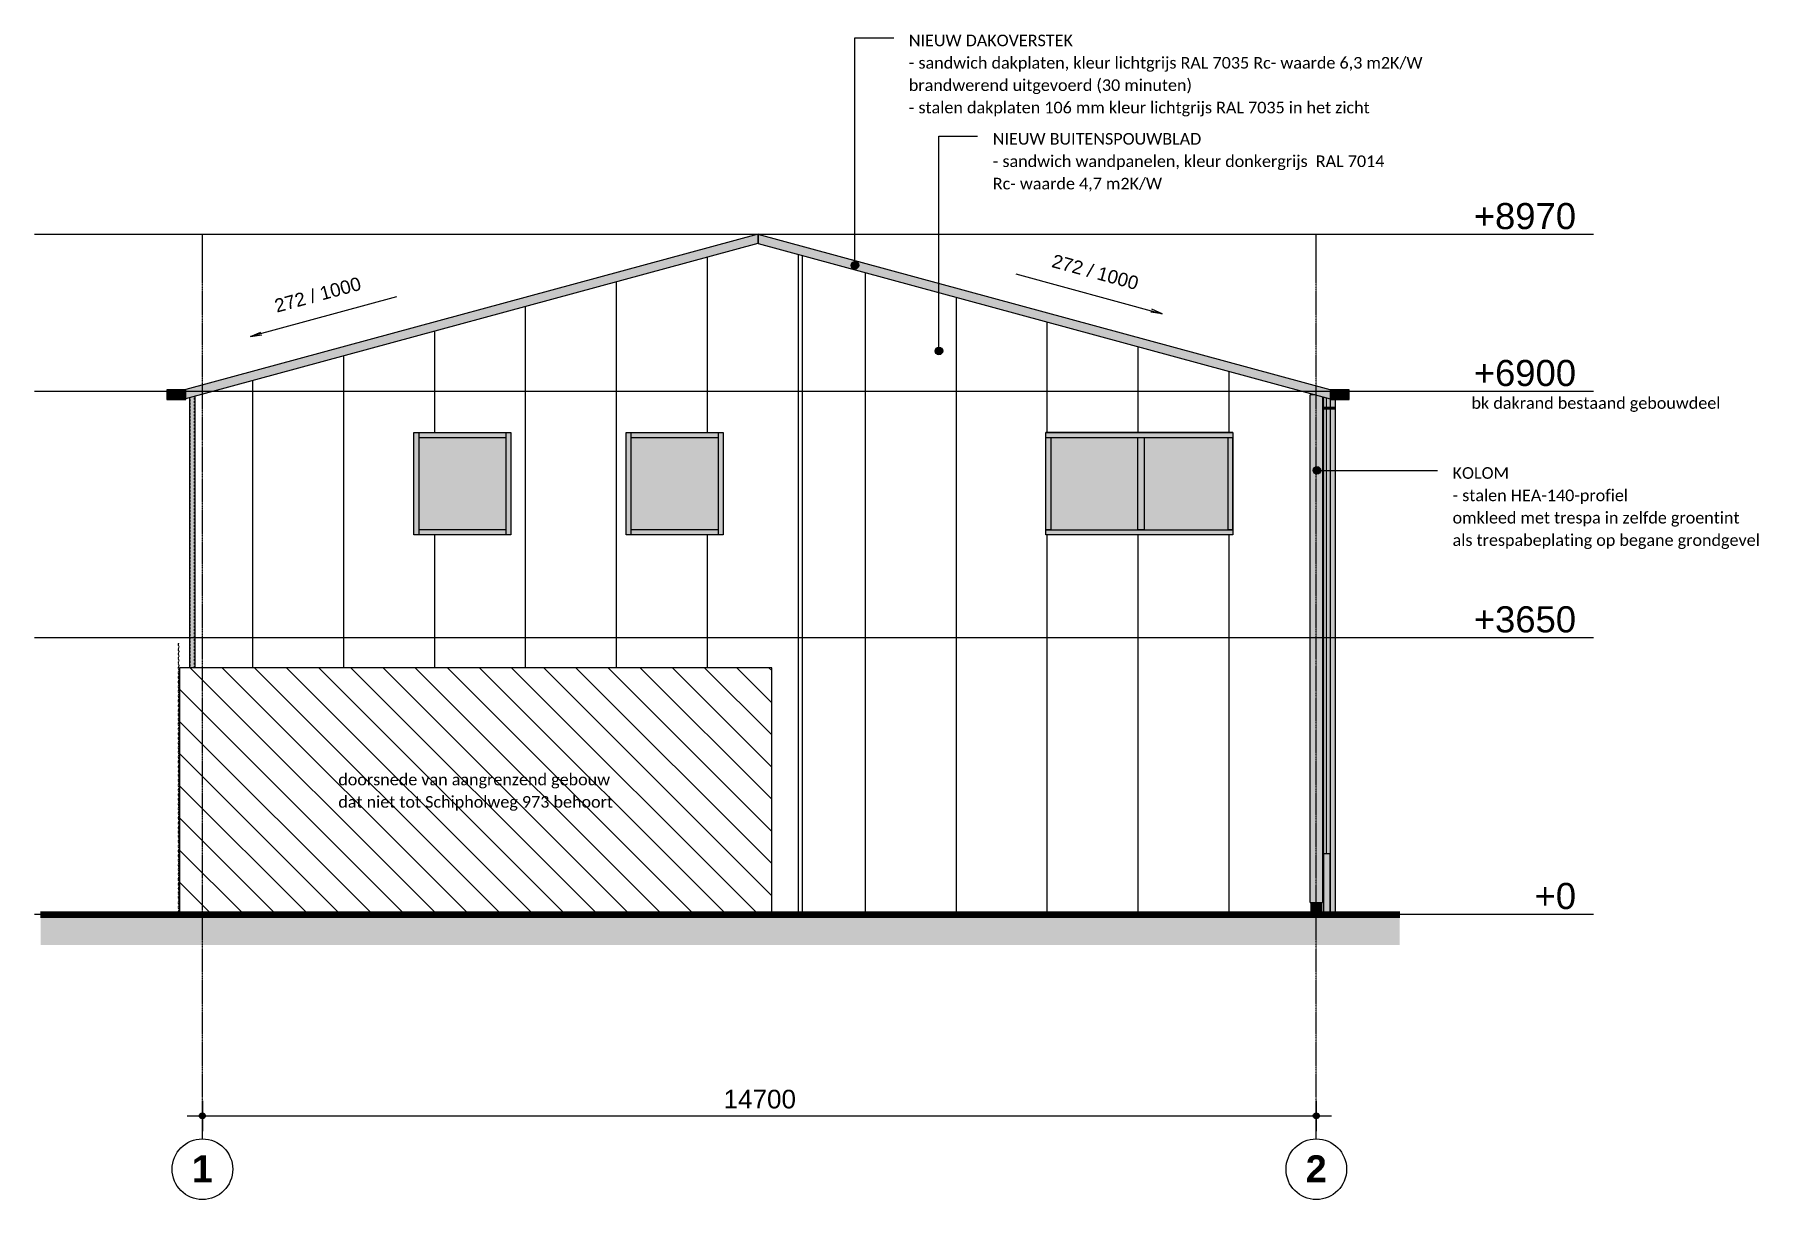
# Model space of a CAD drawing. Header units: millimetres. Extents: x 48682 to 485846, y -7071 to 11878.
# Drawn here: x 122932 to 145683, y -3767 to 11604 of the extents above; entities that cross this region are included whole.
import ezdxf

# ---------------------------------------------------------------- set-up
doc = ezdxf.new("R2010")
doc.units = ezdxf.units.MM
for name, pattern in [('Dash', [6.35, 3.175, -3.175]), ('Grid Line', [22.225, 12.7, -3.175, 3.175, -3.175]), ('Hidden', [4, 2, -2]), ('levels', [12, 10, -1, 0, -1])]:
    doc.linetypes.add(name, pattern=pattern)
for name, color, linetype, lineweight in [('A-ANNO-DIMS', 211, 'Continuous', 9), ('A-ANNO-DIMS-100', 211, 'Continuous', 9), ('A-DETL', 90, 'Continuous', 13), ('A-DETL-GENF', 92, 'Continuous', 13), ('A-DOOR', 31, 'Continuous', 18), ('A-DOOR-GLAZ', 31, 'Continuous', 13), ('A-FLOR', 192, 'Continuous', 18), ('A-FLOR-LEVL', 51, 'Continuous', 9), ('A-GLAZ-CWMG', 51, 'Continuous', 13), ('A-WALL', 113, 'Continuous', 13), ('A-WALL-PATT', 111, 'Continuous', 13), ('C-TOPO', 7, 'Continuous', 13), ('E-LITE-EQPM', 33, 'Continuous', 13), ('G-ANNO-DIMS', 111, 'Continuous', 9), ('G-ANNO-TEXT', 231, 'Continuous', 9), ('I-WALL', 2, 'Continuous', 13), ('L-SITE', 91, 'Continuous', 13), ('S-COLS', 52, 'Continuous', 18), ('S-COLS-HDLN', 52, 'Hidden', 9), ('S-GRID', 1, 'Continuous', 9), ('S-GRID-IDEN', 1, 'Continuous', 18)]:
    doc.layers.add(name, color=color, linetype=linetype, lineweight=lineweight)
doc.styles.add('Arial', font='arial.ttf', dxfattribs={"height": 177.035928})
doc.styles.add('Arial_1', font='arial.ttf', dxfattribs={"height": 245.883234})
doc.styles.add('Arial_2', font='arial.ttf', dxfattribs={"height": 344.236527})
doc.styles.add('Arial_B', font='', dxfattribs={"height": 355.164671})
doc.styles.add('Calibri', font='calibri.ttf', dxfattribs={"height": 153.100159})
doc.styles.get('Arial_B').set_extended_font_data('Arial', bold=True)
doc.dimstyles.new('2_5mm', dxfattribs={"dimscale": 304.8, "dimtxt": 250, "dimasz": 0.918635, "dimexe": 0.656168, "dimexo": 0.0625, "dimgap": 0.082021, "dimtad": 1, "dimdec": 4, "dimzin": 0, "dimdsep": 46, "dimtxsty": 'Arial_1', "dimblk1": 'DOTSMALL', "dimblk2": 'DOTSMALL', "dimsah": 1, "dimcen": 0.09, "dimdle": 0.656168, "dimazin": 0, "dimtfac": 1, "dimtdec": 4, "dimtix": 1, "dimtmove": 0, "dimatfit": 3, "dimfxl": 0.656168, "dimfxlon": 1, "dimtvp": 1, "dimtolj": 1, "dimtzin": 0, "dimlwd": 13, "dimlwe": 13, "dimarcsym": 2})
pattern_1 = [(90, (133012.5, 0), (-1200, 7e-14), [])]

# ---------------------------------------------------------------- blocks, each defined once
blk = doc.blocks.new('300_28_ISR_kolom_buis - ø70x3_6 2-8360458-200_voor')
at = {"layer": 'S-COLS-HDLN', "linetype": 'Continuous', "lineweight": 18}
h = blk.add_hatch(color=256, dxfattribs=at)
h.paths.add_polyline_path([(78066, 5), (78069, 5), (78069, 6667), (78014, 6667), (78014, 800), (78064, 800), (78064, 5)], flags=0)
h.paths.add_polyline_path([(78031, 6687), (78069, 6687), (78069, 6790), (78067, 6790), (78066, 6795), (78014, 6810), (78014, 6687), (78031, 6687)], flags=0)
at = {"layer": 'A-DETL', "lineweight": 18}
for p, q in [((78014, 6810), (78014, 6687)), ((78014, 6667), (78014, 800))]:
    blk.add_line(p, q, dxfattribs=at)
at = {"layer": 'S-COLS', "linetype": 'Hidden', "lineweight": 9}
for p, q in [((78017, 6687), (78017, 6809)), ((78017, 800), (78017, 6667))]:
    blk.add_line(p, q, dxfattribs=at)
blk = doc.blocks.new('300_28_ISR_kolom_buis - ø70x3_6 2-8363247-200_voor')
at = {"layer": 'S-COLS-HDLN', "linetype": 'Continuous', "lineweight": 18}
blk.add_hatch(color=256, dxfattribs=at).paths.add_polyline_path([(63045, 3250), (63084, 3250), (63084, 6832), (63014, 6813), (63014, 3250), (63040, 3250)], flags=0)
at = {"layer": 'A-DETL', "lineweight": 18}
blk.add_line((63014, 6813), (63014, 3250), dxfattribs=at)
at = {"layer": 'S-COLS', "linetype": 'Hidden', "lineweight": 9}
for p, q in [((63080, 3250), (63080, 6831)), ((63017, 6814), (63017, 3250))]:
    blk.add_line(p, q, dxfattribs=at)
blk = doc.blocks.new('300_28_ISR_kolom_buis - ø70x3_6 2-V12-200_voor')
at = {"layer": 'S-COLS-HDLN', "linetype": 'Continuous', "lineweight": 18}
blk.add_hatch(color=256, dxfattribs=at).paths.add_polyline_path([(78073, 5), (78139, 5), (78139, 6790), (78069, 6790), (78069, 6687), (78138, 6687), (78137, 6667), (78069, 6667), (78069, 5), (78073, 5)], flags=0)
at = {"layer": 'A-DETL', "lineweight": 18}
for p, q in [((78069, 6790), (78069, 6687)), ((78069, 6667), (78069, 5)), ((78139, 5), (78139, 6790))]:
    blk.add_line(p, q, dxfattribs=at)
at = {"layer": 'S-COLS', "linetype": 'Hidden', "lineweight": 9}
for p, q in [((78072, 6687), (78072, 6790)), ((78072, 5), (78072, 6667)), ((78135, 6790), (78135, 6687)), ((78135, 6667), (78135, 5))]:
    blk.add_line(p, q, dxfattribs=at)
blk = doc.blocks.new('300_90_VAE_parkeerplek - 2500x5000-7977994-200_voor')
at = {"layer": 'L-SITE'}
for points in [[(78075, 2), (78985, 2), (78985, 5), (76884, 5), (76884, 2), (78005, 2)], [(78985, 0), (78985, 2), (76884, 2), (76884, 0), (78425, 0)]]:
    blk.add_hatch(color=256, dxfattribs=at).paths.add_polyline_path(points, flags=0)
at = {"layer": 'A-DETL', "lineweight": 18}
for p, q in [((76884, 5), (78985, 5)), ((76884, 5), (76884, 2)), ((78985, 2), (76884, 2)), ((76884, 2), (78985, 2)), ((76884, 0), (76884, 2)), ((78985, 0), (76884, 0))]:
    blk.add_line(p, q, dxfattribs=at)
blk = doc.blocks.new('300_28_ISR_kolom_HE - HEA140-8707408-200_voor')
at = {"layer": 'S-COLS'}
blk.add_hatch(color=256, dxfattribs=at).paths.add_polyline_path([(77954, 5), (77954, 150), (77814, 150), (77814, 5), (77864, 5)], flags=0)
at = {"layer": 'A-DETL', "lineweight": 18}
for p, q in [((77814, 5), (77814, 150)), ((77954, 150), (77954, 5))]:
    blk.add_line(p, q, dxfattribs=at)
at = {"layer": 'S-COLS', "linetype": 'Hidden', "lineweight": 9}
for p, q in [((77881, 5), (77881, 150)), ((77886, 150), (77886, 5))]:
    blk.add_line(p, q, dxfattribs=at)
blk = doc.blocks.new('200_VAE_63_spotlamp - rond-8711555-200_voor')
at = {"layer": 'E-LITE-EQPM'}
blk.add_hatch(color=256, dxfattribs=at).paths.add_polyline_path([(78138, 6667), (78138, 6687), (77978, 6687), (77978, 6667), (78075, 6667)], flags=0)
for p, q in [((77978, 6687), (78138, 6687)), ((77978, 6667), (77978, 6687)), ((77978, 6667), (78138, 6667)), ((78138, 6667), (78138, 6687))]:
    blk.add_line(p, q, dxfattribs=at)
blk = doc.blocks.new('Rectangular Mullion - 32_links_67x100-8754318-200_voor')
at = {"layer": 'A-GLAZ-CWMG'}
blk.add_hatch(color=256, dxfattribs=at).paths.add_polyline_path([(67189, 5002), (67189, 5069), (66043, 5069), (66043, 5002)], flags=0)
for p, q in [((66043, 5002), (66043, 5069)), ((67189, 5069), (66043, 5069)), ((67189, 5069), (67189, 5002)), ((67189, 5002), (66043, 5002))]:
    blk.add_line(p, q, dxfattribs=at)
blk = doc.blocks.new('Rectangular Mullion - 32_rechts_67x100-8754346-200_voor')
at = {"layer": 'A-GLAZ-CWMG'}
blk.add_hatch(color=256, dxfattribs=at).paths.add_polyline_path([(67256, 5002), (67256, 6352), (67189, 6352), (67189, 5002)], flags=0)
for p, q in [((67189, 6352), (67256, 6352)), ((67189, 6352), (67189, 5002)), ((67256, 6352), (67256, 5002)), ((67256, 5002), (67189, 5002))]:
    blk.add_line(p, q, dxfattribs=at)
blk = doc.blocks.new('Rectangular Mullion - 32_links_67x100-8754347-200_voor')
at = {"layer": 'A-GLAZ-CWMG'}
blk.add_hatch(color=256, dxfattribs=at).paths.add_polyline_path([(66043, 5002), (66043, 6352), (65976, 6352), (65976, 5002)], flags=0)
for p, q in [((65976, 6352), (66043, 6352)), ((65976, 5002), (65976, 6352)), ((66043, 5002), (66043, 6352)), ((66043, 5002), (65976, 5002))]:
    blk.add_line(p, q, dxfattribs=at)
blk = doc.blocks.new('32_DO_glas - 01-8754345-200_voor')
at = {"layer": 'A-DOOR-GLAZ'}
blk.add_hatch(color=256, dxfattribs=at).paths.add_polyline_path([(66043, 5069), (67189, 5069), (67189, 6285), (66043, 6285), (66043, 5456)], flags=0)
blk = doc.blocks.new('Rectangular Mullion - 32_rechts_67x100-8640298-200_voor')
at = {"layer": 'A-GLAZ-CWMG'}
blk.add_hatch(color=256, dxfattribs=at).paths.add_polyline_path([(76744, 6285), (76784, 6285), (76784, 6352), (75571, 6352), (75571, 6285)], flags=0)
for p, q in [((76784, 6352), (75571, 6352)), ((75571, 6285), (76784, 6285)), ((76784, 6352), (76784, 6285))]:
    blk.add_line(p, q, dxfattribs=at)
blk = doc.blocks.new('Rectangular Mullion - 32_rechts_67x100-8431541-200_voor')
at = {"layer": 'A-GLAZ-CWMG'}
blk.add_hatch(color=256, dxfattribs=at).paths.add_polyline_path([(76784, 5069), (76784, 6285), (76717, 6285), (76717, 5069), (76744, 5069)], flags=0)
for p, q in [((76717, 6285), (76784, 6285)), ((76717, 6285), (76717, 5069)), ((76784, 5069), (76784, 6285)), ((76784, 5069), (76717, 5069))]:
    blk.add_line(p, q, dxfattribs=at)
blk = doc.blocks.new('Rectangular Mullion - 32_links_67x100-8431542-200_voor')
at = {"layer": 'A-GLAZ-CWMG'}
blk.add_hatch(color=256, dxfattribs=at).paths.add_polyline_path([(74313, 5069), (74380, 5069), (74380, 6285), (74313, 6285), (74313, 5456)], flags=0)
for p, q in [((74313, 6285), (74380, 6285)), ((74313, 5069), (74313, 6285)), ((74380, 6285), (74380, 5069)), ((74380, 5069), (74313, 5069))]:
    blk.add_line(p, q, dxfattribs=at)
blk = doc.blocks.new('32_DO_glas - 01-8640311-200_voor')
at = {"layer": 'A-DOOR-GLAZ'}
blk.add_hatch(color=256, dxfattribs=at).paths.add_polyline_path([(75616, 5069), (76717, 5069), (76717, 6285), (75616, 6285), (75616, 5456)], flags=0)
blk = doc.blocks.new('Rectangular Mullion - 32_rechts_67x100-8748598-200_voor')
at = {"layer": 'A-GLAZ-CWMG'}
blk.add_hatch(color=256, dxfattribs=at).paths.add_polyline_path([(74502, 6285), (75571, 6285), (75571, 6352), (74313, 6352), (74313, 6285)], flags=0)
for p, q in [((74313, 6285), (74313, 6352)), ((75571, 6352), (74313, 6352)), ((74313, 6285), (75571, 6285))]:
    blk.add_line(p, q, dxfattribs=at)
blk = doc.blocks.new('Rectangular Mullion - 32_links_67x100-8640301-200_voor')
at = {"layer": 'A-GLAZ-CWMG'}
blk.add_hatch(color=256, dxfattribs=at).paths.add_polyline_path([(75571, 5002), (76784, 5002), (76784, 5069), (75571, 5069)], flags=0)
for p, q in [((75571, 5069), (76784, 5069)), ((76784, 5069), (76784, 5002)), ((76784, 5002), (75571, 5002))]:
    blk.add_line(p, q, dxfattribs=at)
blk = doc.blocks.new('Rectangular Mullion - 32_tussen_90x100-8431527-200_voor')
at = {"layer": 'A-GLAZ-CWMG'}
blk.add_hatch(color=256, dxfattribs=at).paths.add_polyline_path([(75615.875485, 5069), (75615.875485, 6285), (75525.875485, 6285), (75525.875485, 5069)], flags=0)
for p, q in [((75525.875485, 6285), (75615.875485, 6285)), ((75525.875485, 6285), (75525.875485, 5069)), ((75615.875485, 5069), (75615.875485, 6285)), ((75615.875485, 5069), (75525.875485, 5069))]:
    blk.add_line(p, q, dxfattribs=at)
blk = doc.blocks.new('32_DO_glas - 01-8748606-200_voor')
at = {"layer": 'A-DOOR-GLAZ'}
blk.add_hatch(color=256, dxfattribs=at).paths.add_polyline_path([(74380, 5069), (75526, 5069), (75526, 6285), (74380, 6285), (74380, 5456)], flags=0)
blk = doc.blocks.new('Rectangular Mullion - 32_links_67x100-8748599-200_voor')
at = {"layer": 'A-GLAZ-CWMG'}
blk.add_hatch(color=256, dxfattribs=at).paths.add_polyline_path([(74313, 5002), (75571, 5002), (75571, 5069), (74313, 5069)], flags=0)
for p, q in [((74313, 5002), (74313, 5069)), ((74313, 5069), (75571, 5069)), ((75571, 5002), (74313, 5002))]:
    blk.add_line(p, q, dxfattribs=at)
blk = doc.blocks.new('Rectangular Mullion - 32_rechts_67x100-8754336-200_voor')
at = {"layer": 'A-GLAZ-CWMG'}
blk.add_hatch(color=256, dxfattribs=at).paths.add_polyline_path([(67189, 6285), (67189, 6352), (66043, 6352), (66043, 6285)], flags=0)
for p, q in [((66043, 6285), (66043, 6352)), ((66043, 6352), (67189, 6352)), ((66043, 6285), (67189, 6285)), ((67189, 6352), (67189, 6285))]:
    blk.add_line(p, q, dxfattribs=at)
blk = doc.blocks.new('Grid - r_4_0mm-300507-200_voor')
at = {"layer": 'S-GRID-IDEN'}
blk.add_circle((77884, -3367), 400, dxfattribs=at)
blk = doc.blocks.new('DIMBLOCK16-200_voor')
at = {"layer": 'A-ANNO-DIMS-100', "lineweight": 25}
h = blk.add_hatch(color=256, dxfattribs=at)
edge = h.paths.add_edge_path(flags=0)
edge.add_arc((125147, -2663), 35, 0, 360)
h = blk.add_hatch(color=256, dxfattribs=at)
edge = h.paths.add_edge_path(flags=0)
edge.add_arc((139847, -2663), 35, 0, 360)
at = {"layer": 'A-ANNO-DIMS-100', "lineweight": 13}
for p, q in [((125147, -2463), (125147, -2863)), ((125147, -2663), (125147, -2463)), ((139847, -2463), (139847, -2863)), ((139847, -2663), (139847, -2463)), ((124947, -2663), (140047, -2663))]:
    blk.add_line(p, q, dxfattribs=at)
at = {"layer": 'A-ANNO-DIMS-100', "lineweight": 25}
for centre in [(125147, -2663), (139847, -2663)]:
    blk.add_circle(centre, 35, dxfattribs=at)
at = {"layer": 'A-ANNO-DIMS-100', "color": 0, "lineweight": 13, "insert": (132026, -2319), "char_height": 245.9, "width": 1130.77, "attachment_point": 1, "line_spacing_factor": 0.938532, "style": 'Arial_1'}
blk.add_mtext('14700', dxfattribs=at)
blk = doc.blocks.new('_DotSmall')
at = {"color": 0, "linetype": 'ByBlock', "const_width": 0.5}
blk.add_lwpolyline([(-0.0625, 0, 1), (0.0625, 0, 1)], format="xyb", close=True, dxfattribs=at)

msp = doc.modelspace()

# ---------------------------------------------------------------- hatches: boundary and pattern name
at = {"layer": 'A-DETL-GENF'}
for points in [[(124930.47398, 6789.74894), (124930.47398, 6915), (124680.60915, 6915), (124680.60915, 6789.74894)], [(140280.47398, 6789.74894), (140280.47398, 6915), (140030.60915, 6915), (140030.60915, 6789.74894), (140108.30281, 6789.74894)]]:
    msp.add_hatch(color=9, dxfattribs=at).paths.add_polyline_path(points, flags=0)
at = {"layer": 'A-DETL-GENF', "lineweight": 9}
h = msp.add_hatch(dxfattribs=at)
h.set_pattern_fill('FP_7', color=250, style=0, pattern_type=2)
h.set_pattern_definition([(135, (161752.7, 0), (-212.132, -212.132), [])])
h.paths.add_polyline_path([(132662.49943, -8), (132662.49943, 3250), (124847.36954, 3250), (124847.36954, -8), (131981.17458, -8)], flags=0)
at = {"layer": 'A-FLOR'}
for points in [[(124930.86954, 6800), (132480.73934, 8850), (132480.73934, 8970), (124930.86954, 6920)], [(140030.60915, 6795), (140030.60915, 6915), (132480.73934, 8965), (132480.73934, 8845), (139968.17991, 6811.95128)]]:
    msp.add_hatch(color=256, dxfattribs=at).paths.add_polyline_path(points, flags=0)
at = {"layer": 'A-WALL'}
msp.add_hatch(color=256, dxfattribs=at).paths.add_polyline_path([(140027.10915, 5), (140027.10915, 800), (139929.10915, 800), (139929.10915, 150), (139917.10915, 150), (139917.10915, 5), (139968.17991, 5)], flags=0)
at = {"layer": 'A-WALL-PATT', "lineweight": 9}
h = msp.add_hatch(dxfattribs=at)
h.set_pattern_fill('FP_6', color=256, style=0, pattern_type=2)
h.set_pattern_definition(pattern_1)
h.paths.add_polyline_path([(132962.49943, 0), (132962.49943, 8714.18872), (132480.73934, 8845), (132480.73934, 8850), (125047.36954, 6831.633), (125047.36954, 3250), (132662.49943, 3250), (132662.49943, 0)], flags=0)
h.paths.add_polyline_path([(130739.32217, 5002), (130739.32217, 6352), (132019.32217, 6352), (132019.32217, 5002), (131981.17458, 5002)], flags=0)
h.paths.add_polyline_path([(127939.32217, 5002), (127939.32217, 6352), (129219.32217, 6352), (129219.32217, 5002)], flags=0)
h = msp.add_hatch(dxfattribs=at)
h.set_pattern_fill('FP_6', color=256, style=0, pattern_type=2)
h.set_pattern_definition(pattern_1)
h.paths.add_polyline_path([(132962.49943, 0), (133062.49943, 0), (133062.49943, 8687.03593), (132962.49943, 8714.18872), (132962.49943, 5456.07803)], flags=0)
h = msp.add_hatch(dxfattribs=at)
h.set_pattern_fill('FP_5', color=256, style=0, pattern_type=2)
h.set_pattern_definition([(90, (139897.1, 0), (-1200, 7e-14), [])])
h.paths.add_polyline_path([(138707.0738, 0), (138847.10915, 0), (138847.10915, 5), (139777.10915, 5), (139777.10915, 150), (139765.10915, 150), (139765.10915, 6850), (139828.05166, 6850), (133062.49943, 8687.03593), (133062.49943, 0), (136465.1074, 0)], flags=0)
h.paths.add_polyline_path([(139947.10915, 5), (139947.10915, 6667.21665), (139941.10915, 6667.21665), (139941.10915, 6687.21665), (139947.10915, 6687.21665), (139947.10915, 6817.67258), (139929.10915, 6822.56008), (139929.10915, 150), (139917.10915, 150), (139917.10915, 5), (139945.90962, 5)], flags=0)
h.paths.add_polyline_path([(138707.0738, 5002), (136276.77581, 5002), (136276.77581, 6352), (138747.10915, 6352), (138747.10915, 5002)], flags=0)
at = {"layer": 'C-TOPO'}
msp.add_hatch(color=256, dxfattribs=at).paths.add_polyline_path([(140388.54861, -408.01897), (140949.04021, -408.01897), (140949.04021, -10), (123013.30895, -10), (123013.30895, -408.01897), (139828.05701, -408.01897)], flags=0)
at = {"layer": 'G-ANNO-TEXT'}
h = msp.add_hatch(color=250, dxfattribs=at)
edge = h.paths.add_edge_path(flags=0)
edge.add_arc((133759.67881, 8559.66169), 50, 0, 360)
h = msp.add_hatch(color=250, dxfattribs=at)
edge = h.paths.add_edge_path(flags=0)
edge.add_arc((134867.67881, 7428.59022), 50, 0, 360)
h = msp.add_hatch(color=250, dxfattribs=at)
edge = h.paths.add_edge_path(flags=0)
edge.add_arc((139854.93362, 5851.83649), 50, 0, 360)
at = {"layer": 'I-WALL'}
for points in [[(139765.10915, 150), (139777.10915, 150), (139777.10915, 6850), (139765.10915, 6850), (139765.10915, 1058.00528)], [(139828.05701, 150), (139917.10915, 150), (139917.10915, 6825.81841), (139828.05166, 6850), (139777.10915, 6850), (139777.10915, 150)], [(139917.10915, 150), (139929.10915, 150), (139929.10915, 6822.56008), (139917.10915, 6825.81841), (139917.10915, 324.99315)]]:
    msp.add_hatch(color=256, dxfattribs=at).paths.add_polyline_path(points, flags=0)

# ---------------------------------------------------------------- linework, layer by layer
at = {"layer": 'A-DETL', "lineweight": 18}
for p, q in [((132480.73934, 8970), (124930.86954, 6920)), ((132480.73934, 8970), (132480.73934, 8850)), ((132480.73934, 8845), (132480.73934, 8965)), ((140030.60915, 6915), (132480.73934, 8965)), ((124930.86954, 6800), (132480.73934, 8850)), ((132480.73934, 8845), (140030.60915, 6795)), ((133062.49943, 8687.03593), (133062.49943, 0)), ((124930.86954, 6800), (124930.86954, 6920)), ((125047.36954, 6831.633), (125047.36954, 3250)), ((139765.10915, 150), (139765.10915, 6850)), ((139828.05166, 6850), (139765.10915, 6850)), ((139929.10915, 6822.56008), (139929.10915, 150)), ((139947.10915, 6687.21665), (139947.10915, 6817.67258)), ((139947.10915, 5), (139947.10915, 6667.21665)), ((127939.32217, 5002), (127939.32217, 6352)), ((127939.32217, 6352), (129219.32217, 6352)), ((129219.32217, 6352), (129219.32217, 5002)), ((130739.32217, 5002), (130739.32217, 6352)), ((130739.32217, 6352), (132019.32217, 6352)), ((132019.32217, 6352), (132019.32217, 5002)), ((136276.77581, 5002), (136276.77581, 6352)), ((136276.77581, 6352), (138747.10915, 6352)), ((138747.10915, 6352), (138747.10915, 5002)), ((129219.32217, 5002), (127939.32217, 5002)), ((132019.32217, 5002), (130739.32217, 5002)), ((138747.10915, 5002), (136276.77581, 5002)), ((139929.10915, 800), (140027.10915, 800)), ((140027.10915, 800), (140027.10915, 5)), ((139765.10915, 150), (139929.10915, 150)), ((132662.49943, 0), (138847.10915, 0))]:
    msp.add_line(p, q, dxfattribs=at)
at = {"layer": 'A-DETL'}
for p, q in [((124930.47398, 6915), (124680.60915, 6915)), ((124680.60915, 6915), (124680.60915, 6789.74894)), ((124930.47398, 6789.74894), (124930.47398, 6915)), ((140280.47398, 6915), (140030.60915, 6915)), ((140030.60915, 6915), (140030.60915, 6789.74894)), ((140280.47398, 6789.74894), (140280.47398, 6915)), ((124680.60915, 6789.74894), (124930.47398, 6789.74894)), ((140030.60915, 6789.74894), (140280.47398, 6789.74894)), ((132662.49943, 3250), (124847.36954, 3250)), ((124847.36954, 3250), (124847.36954, -8)), ((132662.49943, -8), (132662.49943, 3250)), ((124847.36954, -8), (132662.49943, -8))]:
    msp.add_line(p, q, dxfattribs=at)
at = {"layer": 'A-DETL', "linetype": 'Dash', "lineweight": 9}
for centre, start, end in [((124849.73715, 3556.34717), 136.160820238, 223.839179762), ((124849.73715, 3494.43008), 136.160820238, 223.839179762), ((124849.73715, 3432.513), 136.160820238, 223.839179762), ((124817.49804, 3525.38863), 316.160820238, 43.839179762), ((124817.49804, 3463.47154), 316.160820238, 43.839179762), ((124817.49804, 3401.55446), 316.160820238, 43.839179762), ((124849.73715, 3370.59591), 136.160820238, 223.839179762), ((124849.73715, 3308.67883), 136.160820238, 223.839179762), ((124849.73715, 3246.76174), 136.160820238, 223.839179762), ((124849.73715, 3184.84465), 136.160820238, 223.839179762), ((124817.49804, 3339.63737), 316.160820238, 43.839179762), ((124817.49804, 3277.72028), 316.160820238, 43.839179762), ((124817.49804, 3215.8032), 316.160820238, 43.839179762), ((124849.73715, 3122.92757), 136.160820238, 223.839179762), ((124849.73715, 3061.01048), 136.160820238, 223.839179762), ((124849.73715, 2999.0934), 136.160820238, 223.839179762), ((124817.49804, 3153.88611), 316.160820238, 43.839179762), ((124817.49804, 3091.96903), 316.160820238, 43.839179762), ((124817.49804, 3030.05194), 316.160820238, 43.839179762), ((124817.49804, 2968.13485), 316.160820238, 43.839179762), ((124849.73715, 2937.17631), 136.160820238, 223.839179762), ((124849.73715, 2875.25922), 136.160820238, 223.839179762), ((124849.73715, 2813.34214), 136.160820238, 223.839179762), ((124849.73715, 2751.42505), 136.160820238, 223.839179762), ((124817.49804, 2906.21777), 316.160820238, 43.839179762), ((124817.49804, 2844.30068), 316.160820238, 43.839179762), ((124817.49804, 2782.38359), 316.160820238, 43.839179762), ((124817.49804, 2720.46651), 316.160820238, 43.839179762), ((124849.73715, 2689.50797), 136.160820238, 223.839179762), ((124849.73715, 2627.59088), 136.160820238, 223.839179762), ((124849.73715, 2565.67379), 136.160820238, 223.839179762), ((124849.73715, 2503.75671), 136.160820238, 223.839179762), ((124817.49804, 2658.54942), 316.160820238, 43.839179762), ((124817.49804, 2596.63234), 316.160820238, 43.839179762), ((124817.49804, 2534.71525), 316.160820238, 43.839179762), ((124849.73715, 2441.83962), 136.160820238, 223.839179762), ((124849.73715, 2379.92253), 136.160820238, 223.839179762), ((124849.73715, 2318.00545), 136.160820238, 223.839179762), ((124817.49804, 2472.79816), 316.160820238, 43.839179762), ((124817.49804, 2410.88108), 316.160820238, 43.839179762), ((124817.49804, 2348.96399), 316.160820238, 43.839179762), ((124817.49804, 2287.04691), 316.160820238, 43.839179762), ((124849.73715, 2256.08836), 136.160820238, 223.839179762), ((124849.73715, 2194.17128), 136.160820238, 223.839179762), ((124849.73715, 2132.25419), 136.160820238, 223.839179762), ((124849.73715, 2070.3371), 136.160820238, 223.839179762), ((124817.49804, 2225.12982), 316.160820238, 43.839179762), ((124817.49804, 2163.21273), 316.160820238, 43.839179762), ((124817.49804, 2101.29565), 316.160820238, 43.839179762), ((124817.49804, 2039.37856), 316.160820238, 43.839179762), ((124849.73715, 2008.42002), 136.160820238, 223.839179762), ((124849.73715, 1946.50293), 136.160820238, 223.839179762), ((124849.73715, 1884.58585), 136.160820238, 223.839179762), ((124849.73715, 1822.66876), 136.160820238, 223.839179762), ((124817.49804, 1977.46148), 316.160820238, 43.839179762), ((124817.49804, 1915.54439), 316.160820238, 43.839179762), ((124817.49804, 1853.6273), 316.160820238, 43.839179762), ((124849.73715, 1760.75167), 136.160820238, 223.839179762), ((124849.73715, 1698.83459), 136.160820238, 223.839179762), ((124849.73715, 1636.9175), 136.160820238, 223.839179762), ((124817.49804, 1791.71022), 316.160820238, 43.839179762), ((124817.49804, 1729.79313), 316.160820238, 43.839179762), ((124817.49804, 1667.87604), 316.160820238, 43.839179762), ((124817.49804, 1605.95896), 316.160820238, 43.839179762), ((124849.73715, 1575.00042), 136.160820238, 223.839179762), ((124849.73715, 1513.08333), 136.160820238, 223.839179762), ((124849.73715, 1451.16624), 136.160820238, 223.839179762), ((124849.73715, 1389.24916), 136.160820238, 223.839179762), ((124817.49804, 1544.04187), 316.160820238, 43.839179762), ((124817.49804, 1482.12479), 316.160820238, 43.839179762), ((124817.49804, 1420.2077), 316.160820238, 43.839179762), ((124817.49804, 1358.29061), 316.160820238, 43.839179762), ((124849.73715, 1327.33207), 136.160820238, 223.839179762), ((124849.73715, 1265.41499), 136.160820238, 223.839179762), ((124849.73715, 1203.4979), 136.160820238, 223.839179762), ((124849.73715, 1141.58081), 136.160820238, 223.839179762), ((124817.49804, 1296.37353), 316.160820238, 43.839179762), ((124817.49804, 1234.45644), 316.160820238, 43.839179762), ((124817.49804, 1172.53936), 316.160820238, 43.839179762), ((124849.73715, 1079.66373), 136.160820238, 223.839179762), ((124849.73715, 1017.74664), 136.160820238, 223.839179762), ((124849.73715, 955.82955), 136.160820238, 223.839179762), ((124817.49804, 1110.62227), 316.160820238, 43.839179762), ((124817.49804, 1048.70518), 316.160820238, 43.839179762), ((124817.49804, 986.7881), 316.160820238, 43.839179762), ((124817.49804, 924.87101), 316.160820238, 43.839179762), ((124849.73715, 893.91247), 136.160820238, 223.839179762), ((124849.73715, 831.99538), 136.160820238, 223.839179762), ((124849.73715, 770.0783), 136.160820238, 223.839179762), ((124849.73715, 708.16121), 136.160820238, 223.839179762), ((124817.49804, 862.95393), 316.160820238, 43.839179762), ((124817.49804, 801.03684), 316.160820238, 43.839179762), ((124817.49804, 739.11975), 316.160820238, 43.839179762), ((124817.49804, 677.20267), 316.160820238, 43.839179762), ((124849.73715, 646.24412), 136.160820238, 223.839179762), ((124849.73715, 584.32704), 136.160820238, 223.839179762), ((124849.73715, 522.40995), 136.160820238, 223.839179762), ((124849.73715, 460.49287), 136.160820238, 223.839179762), ((124817.49804, 615.28558), 316.160820238, 43.839179762), ((124817.49804, 553.36849), 316.160820238, 43.839179762), ((124817.49804, 491.45141), 316.160820238, 43.839179762), ((124849.73715, 398.57578), 136.160820238, 223.839179762), ((124849.73715, 336.65869), 136.160820238, 223.839179762), ((124849.73715, 274.74161), 136.160820238, 223.839179762), ((124849.73715, 212.82452), 136.160820238, 223.839179762), ((124817.49804, 429.53432), 316.160820238, 43.839179762), ((124817.49804, 367.61724), 316.160820238, 43.839179762), ((124817.49804, 305.70015), 316.160820238, 43.839179762), ((124817.49804, 243.78306), 316.160820238, 43.839179762), ((124849.73715, 150.90744), 136.160820238, 223.839179762), ((124849.73715, 88.99035), 136.160820238, 223.839179762), ((124849.73715, 27.07326), 136.160820238, 223.839179762), ((124817.49804, 181.86598), 316.160820238, 43.839179762), ((124817.49804, 119.94889), 316.160820238, 43.839179762), ((124817.49804, 58.03181), 316.160820238, 43.839179762), ((124817.49804, -3.88528), 316.160820238, 43.839179762)]:
    msp.add_arc(centre, 22.34833, start, end, dxfattribs=at)
at = {"layer": 'A-FLOR-LEVL', "linetype": 'levels'}
for p, q in [((122931.87728, 8970), (143507.44653, 8970)), ((122931.87728, 6900), (143507.44653, 6900)), ((122931.87728, 3650), (143507.44653, 3650)), ((122931.87728, 0), (143507.44653, 0))]:
    msp.add_line(p, q, dxfattribs=at)
at = {"layer": 'C-TOPO', "lineweight": 100}
msp.add_line((140949.04021, -10), (123013.30895, -10), dxfattribs=at)
at = {"layer": 'C-TOPO'}
msp.add_line((140949.04021, -10), (123013.30895, -10), dxfattribs=at)
at = {"layer": 'G-ANNO-DIMS', "lineweight": 13}
for p, q in [((135884.39008, 8443.98414), (137814.50417, 7919.90439)), ((127710.63186, 8143.74406), (125780.51776, 7619.66431)), ((137814.50417, 7919.90439), (137674.92034, 7978.26819)), ((137814.50417, 7919.90439), (137664.57088, 7940.15254)), ((125780.51776, 7619.66431), (125920.10159, 7678.02812)), ((125780.51776, 7619.66431), (125930.45105, 7639.91247))]:
    msp.add_line(p, q, dxfattribs=at)
at = {"layer": 'G-ANNO-TEXT', "color": 250}
for p, q in [((133759.67881, 11558.77831), (134270.28494, 11558.77831)), ((133759.67881, 8559.66169), (133759.67881, 11558.77831)), ((134867.67881, 10260.22589), (135378.28494, 10260.22589)), ((134867.67881, 7428.59022), (134867.67881, 10260.22589)), ((139854.93362, 5851.83649), (141445.9124, 5851.83649))]:
    msp.add_line(p, q, dxfattribs=at)
for centre in [(133759.67881, 8559.66169), (134867.67881, 7428.59022), (139854.93362, 5851.83649)]:
    msp.add_circle(centre, 50, dxfattribs=at)
at = {"layer": 'S-GRID', "lineweight": 18}
for p, q in [((125147.36954, 8568.35567), (125147.36954, 8968.35567)), ((139847.10915, 8568.35567), (139847.10915, 8968.35567)), ((125147.36954, -2966.58177), (125147.36954, -2566.58177)), ((139847.10915, -2966.58177), (139847.10915, -2566.58177))]:
    msp.add_line(p, q, dxfattribs=at)
at = {"layer": 'S-GRID', "linetype": 'Grid Line', "lineweight": 18}
for p, q in [((125147.36954, -2566.58177), (125147.36954, 8568.35567)), ((139847.10915, -2566.58177), (139847.10915, 8568.35567))]:
    msp.add_line(p, q, dxfattribs=at)

# ---------------------------------------------------------------- block references
at = {"layer": 'A-DOOR'}
for name, p in [('32_DO_glas - 01-8754345-200_voor', (61963.56699, 0)), ('32_DO_glas - 01-8754345-200_voor', (64763.56699, 0)), ('32_DO_glas - 01-8748606-200_voor', (61963.56699, 0)), ('32_DO_glas - 01-8640311-200_voor', (61963.56699, 0))]:
    msp.add_blockref(name, p, dxfattribs=at)
at = {"layer": 'A-GLAZ-CWMG'}
for name, p in [('Rectangular Mullion - 32_links_67x100-8754347-200_voor', (61963.56699, 0)), ('Rectangular Mullion - 32_rechts_67x100-8754336-200_voor', (61963.56699, 0)), ('Rectangular Mullion - 32_rechts_67x100-8754346-200_voor', (61963.56699, 0)), ('Rectangular Mullion - 32_links_67x100-8754347-200_voor', (64763.56699, 0)), ('Rectangular Mullion - 32_rechts_67x100-8754336-200_voor', (64763.56699, 0)), ('Rectangular Mullion - 32_rechts_67x100-8754346-200_voor', (64763.56699, 0)), ('Rectangular Mullion - 32_rechts_67x100-8748598-200_voor', (61963.56699, 0)), ('Rectangular Mullion - 32_links_67x100-8431542-200_voor', (61963.56699, 0)), ('Rectangular Mullion - 32_tussen_90x100-8431527-200_voor', (61963.56699, 0)), ('Rectangular Mullion - 32_rechts_67x100-8640298-200_voor', (61963.56699, 0)), ('Rectangular Mullion - 32_rechts_67x100-8431541-200_voor', (61963.56699, 0)), ('Rectangular Mullion - 32_links_67x100-8754318-200_voor', (61963.56699, 0)), ('Rectangular Mullion - 32_links_67x100-8754318-200_voor', (64763.56699, 0)), ('Rectangular Mullion - 32_links_67x100-8748599-200_voor', (61963.56699, 0)), ('Rectangular Mullion - 32_links_67x100-8640301-200_voor', (61963.56699, 0))]:
    msp.add_blockref(name, p, dxfattribs=at)
at = {"layer": 'E-LITE-EQPM'}
msp.add_blockref('200_VAE_63_spotlamp - rond-8711555-200_voor', (61963.56699, 0), dxfattribs=at)
at = {"layer": 'L-SITE'}
msp.add_blockref('300_90_VAE_parkeerplek - 2500x5000-7977994-200_voor', (61963.56699, 0), dxfattribs=at)
at = {"layer": 'S-COLS'}
for name in ['300_28_ISR_kolom_buis - ø70x3_6 2-8363247-200_voor', '300_28_ISR_kolom_buis - ø70x3_6 2-8360458-200_voor', '300_28_ISR_kolom_buis - ø70x3_6 2-V12-200_voor', '300_28_ISR_kolom_HE - HEA140-8707408-200_voor']:
    msp.add_blockref(name, (61963.56699, 0), dxfattribs=at)
at = {"layer": 'S-GRID-IDEN'}
for p in [(47263.82739, 0), (61963.56699, 0)]:
    msp.add_blockref('Grid - r_4_0mm-300507-200_voor', p, dxfattribs=at)

# ---------------------------------------------------------------- texts
at = {"layer": 'A-FLOR-LEVL', "char_height": 344.236527, "attachment_point": 3, "line_spacing_factor": 0.938532, "style": 'Arial_2'}
for s, insert, width in [('+8970', (143275.46586, 9379.92869), 1608.5208405), ('+6900', (143275.46586, 7309.92869), 1608.5208405), ('+3650', (143275.46586, 4059.92869), 1608.5208405), ('+0', (143275.46586, 409.92869), 650.9679642)]:
    msp.add_mtext(s, dxfattribs=dict(at, insert=insert, width=width))
at = {"layer": 'G-ANNO-DIMS', "lineweight": 13, "char_height": 177.035928, "width": 1395.3050667, "attachment_point": 1, "line_spacing_factor": 0.938532, "style": 'Arial'}
for insert, rotation in [((136390.04577, 8708.69082), 344.808864345), ((126082.852, 8103.76277), 15.191135655)]:
    msp.add_mtext('272 / 1000', dxfattribs=dict(at, insert=insert, rotation=rotation))
at = {"layer": 'G-ANNO-TEXT', "color": 7, "char_height": 153.100159, "attachment_point": 1, "line_spacing_factor": 1.156427, "style": 'Calibri'}
for s, insert, width in [('NIEUW DAKOVERSTEK\\P- sandwich dakplaten, kleur lichtgrijs RAL 7035 Rc- waarde 6,3 m2K/W\\Pbrandwerend uitgevoerd (30 minuten)\\P- stalen dakplaten 106 mm kleur lichtgrijs RAL 7035 in het zicht\\P\\P\\P\\P\\P\\P', (134470.28494, 11601.8129), 8216.316523), ('NIEUW BUITENSPOUWBLAD\\P- sandwich wandpanelen, kleur donkergrijs  RAL 7014\\PRc- waarde 4,7 m2K/W\\P', (135578.28494, 10303.26047), 6261.5934806), ('bk dakrand bestaand gebouwdeel', (141895.80583, 6818.20735), 3976.4034487), ('KOLOM\\P- stalen HEA-140-profiel\\Pomkleed met trespa in zelfde groentint\\Pals trespabeplating op begane grondgevel\\P', (141645.9124, 5894.87108), 4913.806543), ('doorsnede van aangrenzend gebouw\\Pdat niet tot Schipholweg 973 behoort', (126941.20912, 1850.75035), 4397.5868667)]:
    msp.add_mtext(s, dxfattribs=dict(at, insert=insert, width=width))
at = {"layer": 'S-GRID-IDEN', "lineweight": 9, "char_height": 355.1646707, "width": 319.1842921, "attachment_point": 2, "line_spacing_factor": 0.938532, "style": 'Arial_B'}
for s, insert in [('\\fArial|b1|i0|c0|p34|;1', (125147.24747, -3183.44106)), ('\\fArial|b1|i0|c0|p34|;2', (139846.98708, -3183.44106))]:
    msp.add_mtext(s, dxfattribs=dict(at, insert=insert))

# ---------------------------------------------------------------- dimensions: what is measured, and where the dimension line sits
at = {"layer": 'A-ANNO-DIMS', "lineweight": 13}
dim = msp.add_linear_dim(base=(139847.10915, -2663.15454), p1=(125147.36954, -2463.15454), p2=(139847.10915, -2463.15454), dimstyle='2_5mm', override={"dimpost": '<>', "dimfxl": 14699.739605}, dxfattribs=at)
dim.commit()
dim.dimension.update_dxf_attribs({"geometry": 'DIMBLOCK16-200_voor', "text_midpoint": (132497.23934, -2512.6132)})

doc.saveas('drawing.dxf')
